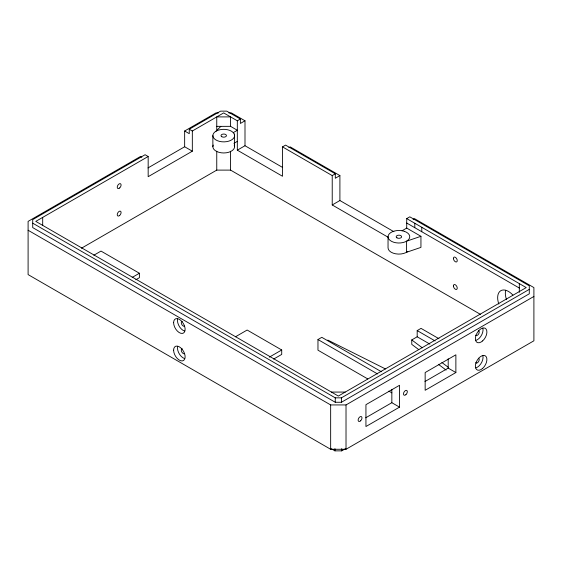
<?xml version="1.0" encoding="UTF-8"?>
<svg xmlns="http://www.w3.org/2000/svg" width="562" height="562" viewBox="0 0 562 562"><rect width="100%" height="100%" fill="white"/><g stroke="black" fill="none" stroke-linecap="round" stroke-linejoin="round"><path stroke-width="0.84" d="M216.047 131.171L220.859 126.366L230.582 126.338L237.319 130.279L233.251 132.632M147.982 167.933L184.652 146.759L184.652 131.002L215.984 112.913L218.548 112.913M184.652 131.002L189.261 133.665L189.261 129.225L220.592 111.135L226.739 111.135L240.388 119.018L240.388 123.45L244.997 120.795L244.997 145.734L282.658 167.476M240.388 119.018L237.319 120.795L223.669 112.913L192.33 131.002L192.33 151.192L148.171 176.686L148.171 156.496L35.778 221.386L338.331 396.062L526.222 287.589L406.719 218.597L406.719 228.088L420.945 236.3L420.945 247.385L406.586 252.261L406.586 241.175L420.945 236.3M233.925 143.324L237.319 141.364M237.319 120.795L237.319 150.166L244.997 145.734M81.455 248.221L216.756 170.11L230.582 170.11L480.559 314.432M93.805 255.239L101.005 251.088L139.404 273.251L139.404 277.691L135.8 279.764M237.319 150.166L282.51 176.257L282.51 146.886L285.58 145.108L335.303 173.813L335.303 178.252L339.905 175.59L339.905 200.529L393.878 231.692M288.875 147.644L290.189 146.886L339.905 175.59M132.203 277.41L139.404 273.251M282.51 146.886L332.226 175.59L335.303 173.813M332.226 175.59L332.226 204.961L339.905 200.529M406.719 218.597L409.796 216.827L529.292 285.819L529.292 293.8L341.408 402.273L335.261 402.273L32.708 227.596L32.708 219.616L145.101 154.726L148.171 156.496M413.084 219.356L414.405 218.597L533.9 287.589L533.9 340.797L346.016 449.27L330.653 449.27L28.1 274.593L28.1 221.386L140.493 156.496L141.814 157.255M402.076 230.771L406.719 228.088M235.45 336.793L247.154 330.035L281.717 349.986L281.717 354.418L273.666 359.062M269.282 357.165L281.717 349.986M367.738 378.921L317.966 350.182L317.966 339.546L321.801 337.326L381.38 371.721M429.895 344.134L417.187 336.793L417.187 330.589L421.029 328.37L438.964 338.724M418.767 349.613L411.763 344.358L411.763 339.926L417.187 336.793M32.708 223.163L335.261 397.84L341.408 397.84L529.292 289.36M28.1 230.251L330.653 404.935L346.016 404.935L533.9 296.455M424.963 381.521L448.195 368.11L455.873 372.543L455.873 354.805L425.153 372.543L425.153 390.281L455.873 372.543M365.722 417.784L391.84 402.701L399.526 407.134L399.526 385.286L365.939 404.675L365.939 426.523L399.526 407.134M331.151 448.673L334.945 450.864L341.724 450.864L345.518 448.673M228.783 112.913L231.347 112.913L244.997 120.795M331.418 392.072L345.244 392.072M216.756 126.338L220.859 126.366M327.787 340.08L385.497 368.96M406.719 223.03L519.309 288.032M332.226 204.961L387.717 237.002M189.261 129.225L192.33 131.002M184.652 146.759L192.33 151.192M417.187 330.589L435.121 340.944M317.966 339.546L377.538 373.941M388.855 391.11L391.869 392.852M411.763 339.926L422.273 347.801M441.887 362.497L448.195 367.225M438.388 364.309L446.095 370.084M519.309 283.599L519.309 292.296M448.195 358.795L448.195 368.11M421.774 227.287L421.774 231.72M414.798 223.262L414.798 227.694M391.84 389.592L391.84 402.701M388.04 236.743L388.04 247.828A10.861 6.273 0 0 0 395.641 253.806A10.861 6.273 0 0 0 407.801 251.425M346.016 404.935L346.016 449.27M341.724 448.645L341.724 450.864M341.408 397.84L341.408 402.273M335.261 397.84L335.261 402.273M334.945 448.645L334.945 450.864M330.653 404.935L330.653 449.27M234.586 135.604L234.586 146.689M230.582 126.338L230.582 116.903L216.756 116.903L216.756 130.623M230.582 151.213L230.582 170.11M216.756 151.213L216.756 170.11M212.865 135.604L212.865 146.689M42.691 217.396L42.691 225.376M184.575 326.15A2.719 1.567 60 0 1 181.695 324.274A2.719 1.567 60 0 1 182.257 321.323M184.575 353.646A2.719 1.567 60 0 1 181.695 351.763A2.719 1.567 60 0 1 182.257 348.819M184.708 358.577A8.149 4.7 60 0 1 177.655 346.361M478.655 330.772A2.719 1.567 -60 0 1 478.466 334.207A2.719 1.567 -60 0 1 475.635 335.191M478.655 358.268A2.719 1.567 -60 0 1 478.466 361.703A2.719 1.567 -60 0 1 475.635 362.687M498.831 304.063A15.315 8.844 60 0 1 500.623 290.807A15.315 8.844 60 0 1 512.888 295.071M482.863 355.683A8.149 4.7 -60 0 1 475.81 367.899M184.708 331.088A8.149 4.7 60 0 1 177.655 318.865M482.863 328.194A8.149 4.7 -60 0 1 475.81 340.41M506.51 299.63A15.315 8.844 60 0 1 505.702 290.245M234.221 145.066A10.861 6.273 0 0 1 223.725 152.962A10.861 6.273 0 0 1 213.237 145.066M404.338 231.312L401.718 230.687A10.861 6.273 0 0 0 388.209 237.831A10.861 6.273 0 0 0 405.132 241.878A10.861 6.273 0 0 0 404.338 231.312M234.221 133.981L233.132 132.47A10.861 6.273 0 0 0 214.832 132.007A10.861 6.273 0 0 0 221.842 141.779A10.861 6.273 0 0 0 234.221 133.981M396.983 237.852A2.719 1.567 0 0 0 401.528 237.15A2.719 1.567 0 0 0 398.198 235.225A2.719 1.567 0 0 0 396.983 237.852M453.408 285.896A2.719 1.567 60 0 0 456.288 289.479A2.719 1.567 60 0 0 456.288 285.644A2.719 1.567 60 0 0 453.408 285.896M482.632 368.398A8.149 4.7 -60 0 0 485.21 355.781A8.149 4.7 -60 0 0 475.578 364.324A8.149 4.7 -60 0 0 482.632 368.398M119.664 187.961A2.719 1.567 -60 0 0 120.521 183.753A2.719 1.567 -60 0 0 117.31 186.598A2.719 1.567 -60 0 0 119.664 187.961M173.616 350.182A8.149 4.7 60 0 0 182.257 360.93A8.149 4.7 60 0 0 182.257 349.409A8.149 4.7 60 0 0 173.616 350.182M453.408 258.408A2.719 1.567 60 0 0 456.288 261.99A2.719 1.567 60 0 0 456.288 258.155A2.719 1.567 60 0 0 453.408 258.408M482.632 340.909A8.149 4.7 -60 0 0 485.21 328.285A8.149 4.7 -60 0 0 475.578 336.835A8.149 4.7 -60 0 0 482.632 340.909M119.664 215.45A2.719 1.567 -60 0 0 120.521 211.242A2.719 1.567 -60 0 0 117.31 214.094A2.719 1.567 -60 0 0 119.664 215.45M405.904 394.664A2.719 1.567 -60 0 0 406.762 390.464A2.719 1.567 -60 0 0 403.551 393.309A2.719 1.567 -60 0 0 405.904 394.664M360.551 420.854A2.719 1.567 -60 0 0 361.408 416.646A2.719 1.567 -60 0 0 358.198 419.491A2.719 1.567 -60 0 0 360.551 420.854M173.616 322.693A8.149 4.7 60 0 0 182.257 333.442A8.149 4.7 60 0 0 182.257 321.921A8.149 4.7 60 0 0 173.616 322.693M221.807 136.714A2.719 1.567 0 0 0 226.353 136.011A2.719 1.567 0 0 0 223.023 134.093A2.719 1.567 0 0 0 221.807 136.714"/></g></svg>
